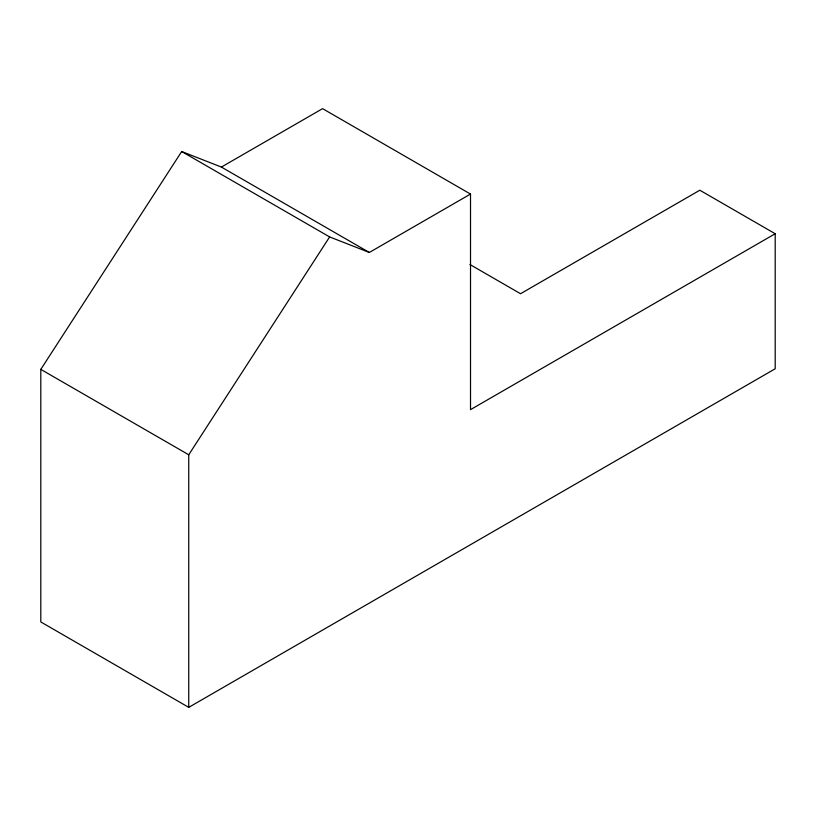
<?xml version="1.0" encoding="UTF-8"?>
<svg xmlns="http://www.w3.org/2000/svg" width="816" height="816" viewBox="0 0 816 816"><rect width="100%" height="100%" fill="white"/><g stroke="black" fill="none" stroke-linecap="round" stroke-linejoin="round"><path stroke-width="1.22" d="M40.8 369.373L181.693 151.521L221.391 167.066L369.332 252.47L470.516 194.055L470.516 409.642L775.2 233.733L775.2 368.771L188.741 707.36L40.8 621.945L40.8 369.373L188.741 454.787L188.741 707.36M188.741 454.787L329.633 236.926L369.332 252.47M221.391 167.066L322.585 108.64L470.516 194.075M775.2 233.733L699.822 190.22L520.537 293.729L469.965 264.527M181.693 151.521L329.633 236.926"/></g></svg>
